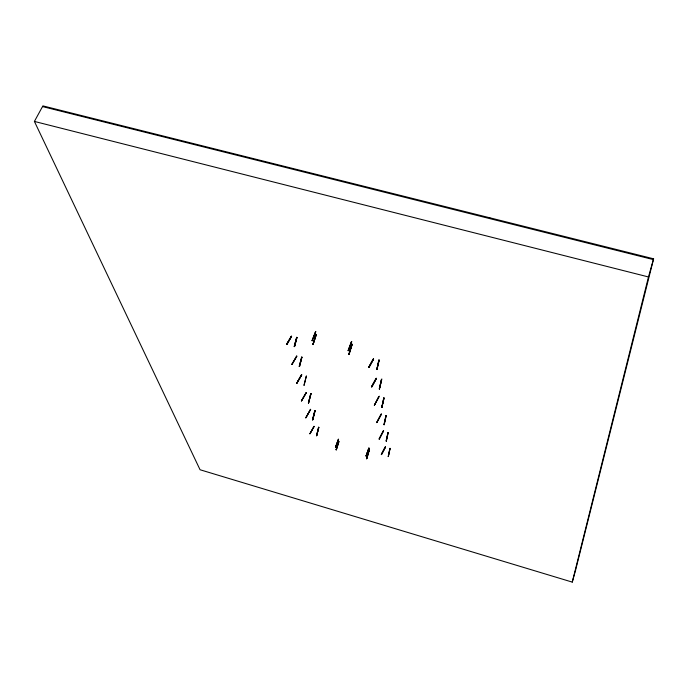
<?xml version="1.0" encoding="UTF-8"?>
<svg xmlns="http://www.w3.org/2000/svg" width="688" height="688" viewBox="0 0 688 688"><rect width="100%" height="100%" fill="white"/><g stroke="black" fill="none" stroke-linecap="round" stroke-linejoin="round"><path stroke-width="1.03" d="M390.148 448.395L388.273 456.591L389.898 448.352M388.273 456.591L390.019 448.352M386.106 441.042L387.912 432.675M386.243 441.094L388.041 432.675M386.364 441.085L388.17 432.718M383.956 424.668L385.959 415.475M384.085 424.72L386.088 415.475M384.222 424.711L386.217 415.518M384.076 398.06L381.814 407.391L383.741 397.948M381.814 407.391L383.878 397.939M381.943 407.391L384.016 397.991M381.651 379.888L379.398 389.03L381.307 379.767M379.26 388.987L381.444 379.759M379.398 389.03L381.831 378.933M379.165 360.185L376.843 369.542L378.813 360.065M376.843 369.542L378.959 360.056M376.981 369.533L379.105 360.108M318.862 427.377L316.652 435.736L318.553 427.274M316.523 435.693L318.673 427.274M316.652 435.736L318.802 427.317M312.498 419.74L314.777 410.633M312.558 419.809L314.941 410.581M312.696 419.852L315.07 410.624M312.816 419.843L315.138 410.684M572.261 582.108L648.474 276.954L653.6 258.8L42.897 105.892L34.4 121.432L200.053 469.749L572.261 582.108L575.607 570.128M575.46 570.653L653.6 258.8M311.045 393.717L308.516 403.073L310.718 393.605M308.379 403.03L310.847 393.605M308.516 403.073L310.976 393.648M304.105 385.34L306.272 376.078M303.958 385.289L306.401 376.078M299.211 366.429L301.636 357.149M299.28 366.506L301.808 357.081M299.426 366.549L301.851 357.278M299.555 366.549L301.955 357.132M294.283 346.434L296.7 337.344M294.318 346.571L296.838 337.335M294.464 346.623L296.984 337.387L294.602 346.614M294.24 346.494L296.657 337.412M369.267 449.737L366.627 458.741L369.172 449.789M366.747 458.758L369.387 449.789M366.506 458.698L369.146 449.728M338.926 441.636L336.131 449.814L338.591 441.55M336.131 449.814L338.737 441.541M338.866 441.584L336.363 449.875M352.204 344.378L348.876 354.501L351.843 344.249M348.876 354.501L351.981 344.258M349.005 354.509L352.127 344.318M316.394 334.523L313.006 344.559L316.041 334.385M313.006 344.559L316.17 334.402M316.317 334.454L312.851 344.507M489.546 218.56L489.822 217.795M369.069 448.241L366.154 456.067L368.734 448.155M366.033 456.006L368.897 448.112M366.154 456.067L369.017 448.163M335.512 447.097L338.35 439.262M335.632 447.148L338.47 439.262M335.753 447.157L338.591 439.322M348.205 350.725L351.62 341.506M348.343 350.725L351.766 341.575M348.059 350.656L351.482 341.506M311.991 340.68L315.543 331.625M312.137 340.749L315.68 331.625M312.275 340.749L315.826 331.693M385.486 447.123L381.41 454.596L385.16 446.985M381.298 454.519L385.314 446.985M381.41 454.596L385.435 447.054M379.071 438.978L383.397 430.671M379.191 439.056L383.517 430.697M379.312 439.082L383.637 430.774M376.706 422.449L381.178 414.073M376.723 422.57L381.298 414.099M376.843 422.638L381.419 414.176M379.38 396.193L374.358 405.275L378.632 396.873M374.358 405.275L378.753 396.899M371.537 386.708L376.138 378.28M371.597 386.794L376.259 378.305M371.726 386.88L376.396 378.383M371.855 386.905L376.448 378.477M368.742 367.168L373.3 358.887M368.802 367.263L373.429 358.912M368.94 367.34L373.558 358.998M369.069 367.366L373.627 359.093M314.158 426.457L309.935 433.784L313.977 426.311M309.935 433.784L314.098 426.379M310.666 409.446L305.807 417.857L310.494 409.291M305.807 417.857L310.615 409.369M301.404 400.88L306.057 392.667M306.186 392.745L301.439 401.044L306.246 392.822M301.783 374.874L296.829 383.276L301.473 374.685M296.7 383.199L301.593 374.711M296.829 383.276L301.714 374.788M296.846 356.221L291.944 364.451L296.786 356.135M291.807 364.373L296.657 356.049M286.552 344.31L291.308 336.208M286.621 344.396L291.428 336.226M286.758 344.482L291.566 336.312M286.879 344.507L291.635 336.406M42.518 106.58L653.376 259.6M34.4 121.432L648.474 276.954"/></g></svg>
